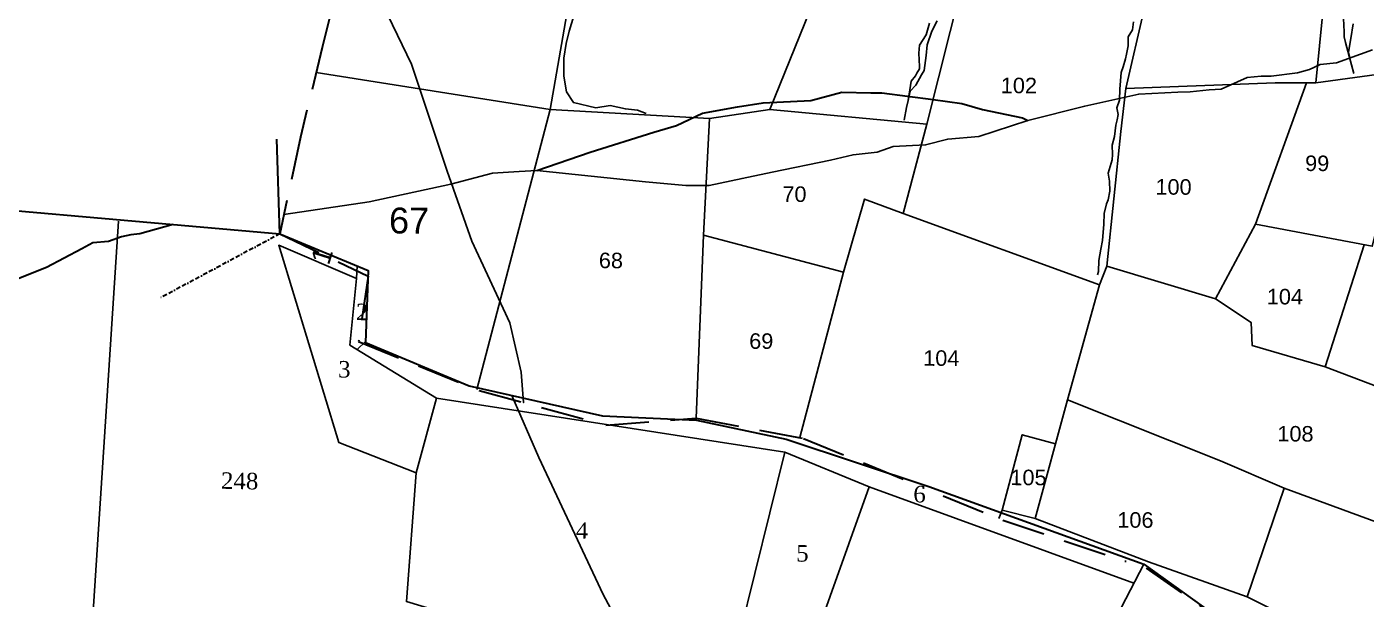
# Model space of a CAD drawing. Header units: inches. Extents: x 304037 to 460575, y 1453943 to 1639883.
# Drawn here: x 335590 to 336632, y 1599918 to 1600364 of the extents above; entities that cross this region are included whole.
import ezdxf

# ---------------------------------------------------------------- set-up
doc = ezdxf.new("R2010")
doc.units = ezdxf.units.IN
doc.header["$MEASUREMENT"] = 0
for name, pattern in [('ACAD_ISO02W100', [15, 12, -3]), ('ACAD_ISO07W100', [3, 0, -3]), ('BORDER', [1.75, 0.5, -0.25, 0.5, -0.25, 0, -0.25])]:
    doc.linetypes.add(name, pattern=pattern)
for name, color, linetype in [('CARTTRACK', 30, 'ACAD_ISO02W100'), ('NALA', 4, 'Continuous'), ('SURVEY_BND', 7, 'Continuous'), ('SURVEY_NO', 7, 'Continuous')]:
    doc.layers.add(name, color=color, linetype=linetype)
doc.layers.add('FOOTPATH', color=150, linetype='ACAD_ISO07W100', lineweight=30)
doc.layers.add('VILL_BOUNDARY', color=6, linetype='BORDER', lineweight=30)
doc.styles.get("Standard").update_dxf_attribs({"font": 'arial.ttf'})

# ---------------------------------------------------------------- blocks, each defined once
blk = doc.blocks.new('CHEPINAPI')
at = {"layer": 'CARTTRACK', "linetype": 'ByBlock'}
blk.add_lwpolyline([(107.47, 225), (103.17, 232.62), (97.96, 243.14), (95.78, 247.92)], dxfattribs=at)
at = {"layer": 'FOOTPATH', "linetype": 'ByBlock'}
for points in [[(69.21, 260.64), (66.66, 259.86), (65.95, 259.78), (65.23, 259.61), (64.24, 259.23), (63.02, 259.1), (62.18, 258.61)], [(62.18, 258.61), (59.46, 257.11), (54.1, 254.83), (51.38, 253.99), (50.12, 253.5), (46.88, 252.08), (43.12, 250.75), (40.22, 250.04), (34.82, 248.01), (30.87, 246.83), (25.75, 245.11), (20.56, 243.87), (18.04, 243.11), (15.32, 242.24), (13.57, 242.76), (12.24, 242.98), (8.34, 243.78), (7.08, 243.84), (5.94, 244.09), (4.06, 244.61)]]:
    blk.add_lwpolyline(points, dxfattribs=at)
at = {"layer": 'SURVEY_BND'}
for points in [[(64.98, 260.81), (63.49, 227.29), (79.44, 226.04), (86.48, 227.01)], [(88.47, 241.76), (82.42, 243.99), (77.45, 259.2), (83.53, 256.75), (83.11, 251.57), (89.92, 247.59)], [(84.34, 251.88), (83.69, 251.23)], [(112.39, 227.15), (100.08, 228.35), (87.92, 231.75), (88.47, 241.76), (89.92, 247.59), (117.03, 243.96)], [(123.64, 241.4), (117.03, 243.96), (113.84, 229.76), (119.31, 228.4)], [(144.33, 234.34), (123.64, 241.4), (119.31, 228.4), (127.37, 222.64), (134.76, 214.88)], [(134.76, 214.88), (145.07, 235.83)]]:
    blk.add_lwpolyline(points, dxfattribs=at)
at = {"layer": 'SURVEY_BND', "linetype": 'ByBlock'}
blk.add_lwpolyline([(83.53, 256.75), (83.55, 257.73)], dxfattribs=at)
at = {"layer": 'VILL_BOUNDARY', "linetype": 'ByBlock'}
for points in [[(-2.59, 268.51), (20.64, 264.54), (43.25, 262.38), (77.51, 260.09), (84.43, 257.39), (84.33, 251.79), (92.44, 248.6), (102.84, 246.47), (110.13, 246.3), (117.12, 244.97), (128.28, 241.53), (145.07, 235.83), (162.75, 223.69), (181.72, 215.5), (186.08, 214.8), (194.86, 212.11), (216.47, 201.01), (224, 199.57), (231.82, 198.41), (240.12, 195.75), (259.56, 190.29)], [(77.51, 260.09), (77.13, 267.44)]]:
    blk.add_lwpolyline(points, dxfattribs=at)
at = {"layer": 'SURVEY_NO', "linetype": 'ByBlock'}
blk.add_text('1', height=1.5, rotation=73.593, dxfattribs=at).set_placement((81.36, 257.68))
at = {"layer": 'SURVEY_NO', "char_height": 1.282, "width": 2.5, "attachment_point": 1}
for s, insert in [('{\\fTimes New Roman|b0|i0|c0|p18;2}', (83.54, 254.8)), ('{\\fTimes New Roman|b0|i0|c0|p18;3}', (82.25, 250.32)), ('{\\fTimes New Roman|b0|i0|c0|p18;248}', (73.34, 241.49)), ('{\\fTimes New Roman|b0|i0|c0|p18;6}', (127.08, 241.56)), ('{\\fTimes New Roman|b0|i0|c0|p18;4}', (100.95, 238.19)), ('{\\fTimes New Roman|b0|i0|c0|p18;5}', (118.09, 236.77))]:
    blk.add_mtext(s, dxfattribs=dict(at, insert=insert))
blk = doc.blocks.new('CHINTALAMAKURU')
at = {"layer": 'CARTTRACK', "linetype": 'ByBlock'}
for points in [[(-241.71, -61.79), (-231.86, -60.27), (-222.4, -58.18), (-217.56, -56.88), (-214.49, -56.67), (-212.44, -56.56), (-199.84, -57.81), (-195.16, -58.2), (-192.46, -58.2), (-188.65, -57.36), (-185.16, -56.62), (-178.43, -55.19), (-175.81, -54.56), (-173.03, -54.26), (-171.15, -53.58), (-167.41, -53.39), (-164.85, -52.7), (-161.25, -52.39), (-155.58, -50.51), (-149, -48.8), (-142.75, -47.39), (-138.22, -47.16), (-136.78, -47.11), (-134.57, -46.85), (-133.21, -46.76), (-130.18, -45.42), (-128.56, -45.25), (-127.4, -45.25), (-124.37, -44.85), (-122.96, -44.46), (-121.72, -43.86), (-119.86, -43.65), (-115.7, -42.12)], [(-234.2, -29.56), (-227.02, -44.29), (-222.84, -56.67), (-219.94, -64.79), (-215.48, -74.22), (-214.17, -79.93), (-213.86, -83.46), (-213.86, -83.46)]]:
    blk.add_lwpolyline(points, dxfattribs=at)
at = {"layer": 'FOOTPATH', "linetype": 'ByBlock'}
blk.add_lwpolyline([(-212.44, -56.56), (-206.28, -54.4), (-198.91, -52.03), (-196.27, -51.27), (-193.29, -49.81), (-189.22, -49.05), (-186.26, -48.59), (-180.73, -48.3), (-177.15, -47.31), (-173.79, -47.38), (-172.51, -47.38), (-166.57, -48.1), (-163.23, -48.56), (-160.84, -49.25), (-156.21, -50.19), (-155.58, -50.51)], dxfattribs=at)
at = {"layer": 'NALA', "linetype": 'ByBlock'}
for points in [[(-169.91, -50.53), (-169.64, -49.05), (-169.46, -48.26), (-169.1, -46.02), (-168.61, -45.4), (-168.46, -45.07), (-168.15, -44.56), (-168.15, -44.31), (-168.23, -42.75), (-168.16, -41.82), (-167.4, -40.63), (-167.02, -39.28)], [(-208.23, -38.62), (-208.78, -40.38), (-209.11, -41.81), (-209.38, -43.53), (-209.34, -45.61), (-209.06, -47.41), (-208.23, -48.66), (-205.63, -49.26), (-203.96, -48.99), (-202.2, -49.36), (-200.81, -49.5), (-199.8, -49.87)], [(-166.13, -39), (-166.73, -40.2), (-167.29, -41.77), (-167.39, -43.01), (-167.63, -44.78), (-167.94, -45.25), (-168.58, -46.45), (-169.21, -47.18), (-169.46, -48.26)], [(-117.84, -44.9), (-118.37, -42.87), (-118.82, -41.29), (-118.99, -40.63), (-118.96, -40.07), (-119.06, -38.53)], [(-143.37, -39.03), (-143.51, -39.94), (-143.98, -40.77), (-143.99, -41.78), (-144.19, -42.77), (-144.28, -43.3), (-144.55, -44.22), (-144.78, -44.88), (-144.92, -46.83), (-144.98, -48.11), (-145.27, -49.01), (-145.12, -49.75), (-145.23, -50.38), (-145.37, -51.02), (-145.52, -52.32), (-145.79, -53.31), (-145.77, -54.39), (-145.77, -55.03), (-146.23, -56.56), (-146.08, -57.51), (-146.04, -58.66), (-146.24, -59.67), (-146.44, -60.12), (-146.7, -61.24), (-146.72, -62.48), (-146.88, -64.38), (-147.07, -65.4), (-147.29, -66.68), (-147.32, -67.99), (-147.41, -68.36)], [(-117.94, -39.14), (-118.18, -40.84), (-118.46, -42.43), (-118.36, -42.94)]]:
    blk.add_lwpolyline(points, dxfattribs=at)
at = {"layer": 'SURVEY_BND', "linetype": 'ByBlock'}
for points in [[(-165.57, 0.41), (-185.47, -49.35), (-167.28, -50.97), (-161.97, -29.42), (-158.74, -13.8)], [(-210.93, -49.49), (-206.02, -20.59), (-204.81, -8.53)], [(-120.22, -24.5), (-122.25, -46), (-126.95, -46.03), (-144.25, -46.76), (-142.15, -37.53), (-138.66, -28.93), (-137.77, -26.5)], [(-85.26, -43.24), (-89.74, -62.57), (-99.75, -59.26), (-113.08, -54.63), (-111.49, -44.49), (-122.25, -46)], [(-238.07, -45.3), (-210.93, -49.49)], [(-123.3, -46), (-129.16, -62.41), (-115.61, -64.9), (-113.08, -54.63)], [(-133.75, -71.09), (-146.36, -67.35), (-144.8, -51.75), (-144.25, -46.76)], [(-192.46, -50.45), (-210.93, -49.49), (-219.27, -81.98)], [(-169.98, -61.33), (-174.48, -59.7), (-176.85, -68.17), (-193.08, -63.98), (-192.46, -50.45), (-185.47, -49.35)], [(-147.19, -69.51), (-169.98, -61.33), (-167.28, -50.97)], [(-116.56, -64.73), (-121.02, -78.91), (-129.49, -76.46), (-129.62, -73.79), (-133.75, -71.09), (-129.16, -62.41)], [(-193.08, -63.98), (-193.87, -85.19)], [(-176.85, -68.17), (-181.83, -87.38)], [(-146.36, -67.35), (-147.19, -69.51), (-150.85, -82.87), (-133.08, -89.86), (-125.68, -93), (-101.38, -101.8), (-96.54, -88.69), (-106.83, -84.21), (-121.02, -78.91)], [(-150.85, -82.87), (-154.53, -96.64), (-158.34, -95.68), (-156.07, -86.94), (-152.21, -87.97)], [(-154.53, -96.64), (-141.38, -101.6), (-129.94, -105.61), (-125.68, -93)], [(-158.34, -95.68), (-158.74, -96.67)], [(-129.94, -105.61), (-116.23, -112.34), (-106.46, -117.01), (-94.09, -123.23), (-81.9, -129.02), (-72.35, -133.84)]]:
    blk.add_lwpolyline(points, dxfattribs=at)
at = {"layer": 'VILL_BOUNDARY', "ltscale": 10}
for points in [[(-242.18, -64.02), (-231.93, -68.9), (-233, -76.46), (-219.01, -82.08), (-204.31, -86.02), (-193.87, -85.19), (-181.41, -87.46), (-158.27, -96.85), (-141.63, -102.33), (-115.22, -120.65), (-86.89, -133.9), (-68.47, -138.19), (-49.36, -148.6), (-35.4, -155.52), (-16.98, -159.98), (36.71, -174.93)], [(-234.73, -31.73), (-237.39, -42.39), (-239.83, -52.82), (-242.18, -64.02)]]:
    blk.add_lwpolyline(points, dxfattribs=at)
at = {"layer": 'VILL_BOUNDARY'}
blk.add_lwpolyline([(-242.18, -64.02), (-256.12, -71.58)], dxfattribs=at)
at = {"layer": 'SURVEY_NO', "linetype": 'ByBlock'}
for s, height, p in [('102', 1.8, (-158.73, -47.35)), ('99', 1.8, (-123.43, -56.22)), ('100', 1.8, (-140.76, -59.03)), ('70', 1.8, (-183.98, -60.06)), ('67', 3, (-229.54, -63.92)), ('68', 1.8, (-205.21, -67.84)), ('104', 1.8, (-127.8, -71.69)), ('69', 1.8, (-187.75, -77.11)), ('104', 1.8, (-167.58, -78.99)), ('108', 1.8, (-126.51, -87.58)), ('105', 1.8, (-157.42, -92.78)), ('106', 1.8, (-145.01, -97.65))]:
    blk.add_text(s, height=height, dxfattribs=at).set_placement(p)

msp = doc.modelspace()

# ---------------------------------------------------------------- block references
at = {"layer": 'SURVEY_BND', "linetype": 'ByBlock'}
for name, p, xscale, yscale, zscale, rotation in [('CHEPINAPI', (334955.4, 1597611.1), 10.02859871034559, 10.02859871041437, 10.02859871035882, 358.8092314755046), ('CHINTALAMAKURU', (337415.4, 1600625.6), 6.717149151391893, 6.717149151321792, 6.717149151394595, 359.7481555107381)]:
    msp.add_blockref(name, p, dxfattribs=dict(at, xscale=xscale, yscale=yscale, zscale=zscale, rotation=rotation))

doc.saveas('drawing.dxf')
